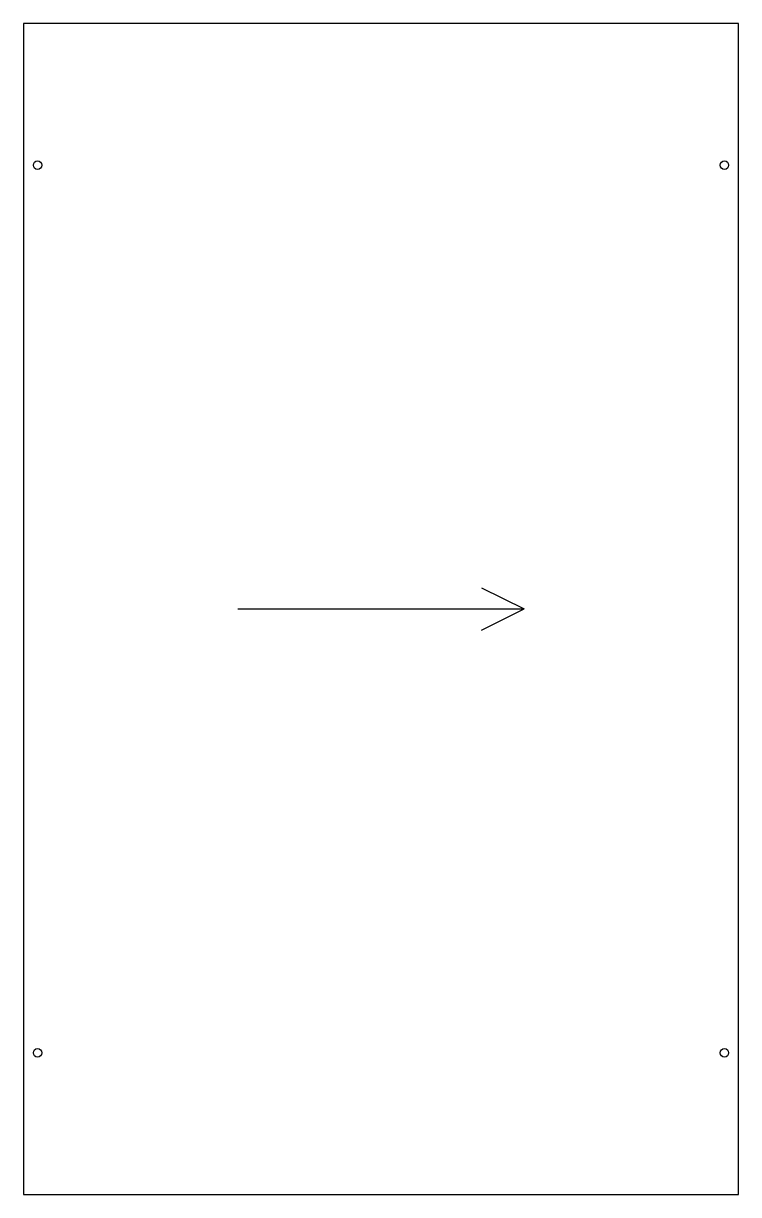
# Model space of a CAD drawing. Header units: millimetres. Extents: x 0 to 252, y 0 to 413.
import ezdxf

# ---------------------------------------------------------------- set-up
doc = ezdxf.new("R2010")
doc.units = ezdxf.units.MM
for name, color, linetype in [('GRAIN_DIRECTION', 3, 'Continuous'), ('INSIDE_THROUGH', 7, 'Continuous'), ('OUTSIDE_THROUGH', 7, 'Continuous')]:
    doc.layers.add(name, color=color, linetype=linetype)

msp = doc.modelspace()

# ---------------------------------------------------------------- linework, layer by layer
at = {"layer": 'GRAIN_DIRECTION'}
for p in [(161.4, 214), (75.6, 206.5), (161.4, 199)]:
    msp.add_line(p, (176.4, 206.5), dxfattribs=at)
at = {"layer": 'INSIDE_THROUGH'}
for centre in [(5, 363), (247, 363), (5, 50), (247, 50)]:
    msp.add_circle(centre, 1.5, dxfattribs=at)
at = {"layer": 'OUTSIDE_THROUGH'}
msp.add_lwpolyline([(0, 0), (252, 0), (252, 413), (0, 413)], close=True, dxfattribs=at)

doc.saveas('drawing.dxf')
